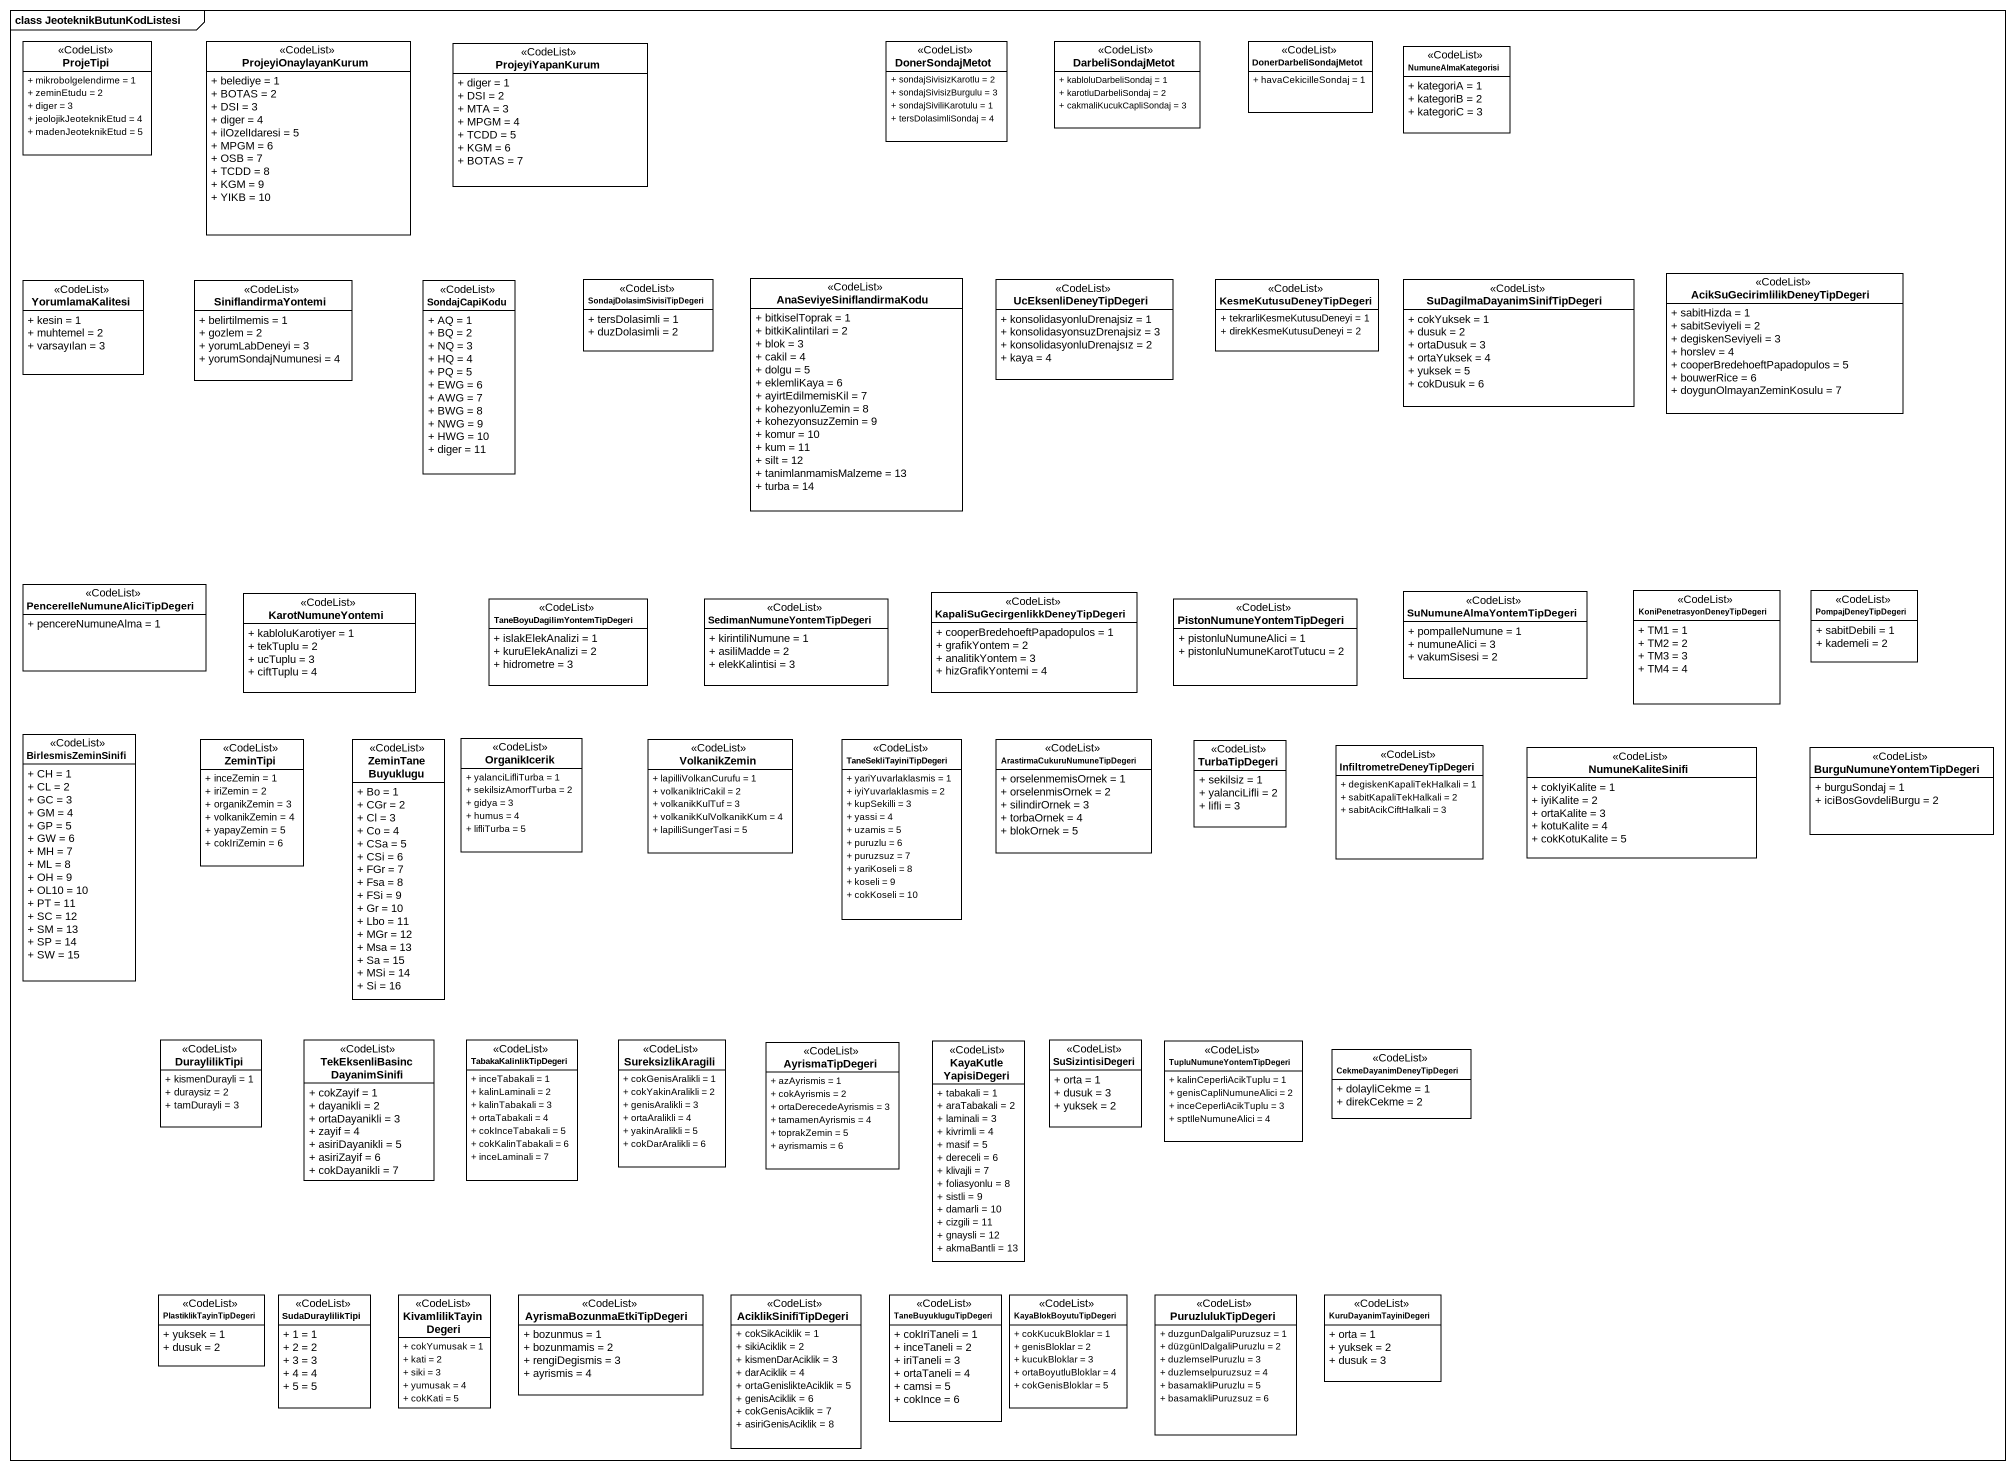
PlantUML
@startuml
mainframe class JeoteknikButunKodListesi
hide circle
hide empty members
skinparam classAttributeIconSize 0
class ProjeTipi <<CodeList>> {
  + mikrobolgelendirme = 1
  + zeminEtudu = 2
  + diger = 3
  + jeolojikJeoteknikEtud = 4
  + madenJeoteknikEtud = 5
}
class ProjeyiOnaylayanKurum <<CodeList>> {
  + belediye = 1
  + BOTAS = 2
  + DSI = 3
  + diger = 4
  + ilOzelIdaresi = 5
  + MPGM = 6
  + OSB = 7
  + TCDD = 8
  + KGM = 9
  + YIKB = 10
}
class ProjeyiYapanKurum <<CodeList>> {
  + diger = 1
  + DSI = 2
  + MTA = 3
  + MPGM = 4
  + TCDD = 5
  + KGM = 6
  + BOTAS = 7
}
class DonerSondajMetot <<CodeList>> {
  + sondajSivisizKarotlu = 2
  + sondajSivisizBurgulu = 3
  + sondajSiviliKarotulu = 1
  + tersDolasimliSondaj = 4
}
class DarbeliSondajMetot <<CodeList>> {
  + kabloluDarbeliSondaj = 1
  + karotluDarbeliSondaj = 2
  + cakmaliKucukCapliSondaj = 3
}
class DonerDarbeliSondajMetot <<CodeList>> {
  + havaCekiciIleSondaj = 1
}
class NumuneAlmaKategorisi <<CodeList>> {
  + kategoriA = 1
  + kategoriB = 2
  + kategoriC = 3
}
class YorumlamaKalitesi <<CodeList>> {
  + kesin = 1
  + muhtemel = 2
  + varsayılan = 3
}
class SiniflandirmaYontemi <<CodeList>> {
  + belirtilmemis = 1
  + gozlem = 2
  + yorumLabDeneyi = 3
  + yorumSondajNumunesi = 4
}
class SondajCapiKodu <<CodeList>> {
  + AQ = 1
  + BQ = 2
  + NQ = 3
  + HQ = 4
  + PQ = 5
  + EWG = 6
  + AWG = 7
  + BWG = 8
  + NWG = 9
  + HWG = 10
  + diger = 11
}
class SondajDolasimSivisiTipDegeri <<CodeList>> {
  + tersDolasimli = 1
  + duzDolasimli = 2
}
class AnaSeviyeSiniflandirmaKodu <<CodeList>> {
  + bitkiselToprak = 1
  + bitkiKalintilari = 2
  + blok = 3
  + cakil = 4
  + dolgu = 5
  + eklemliKaya = 6
  + ayirtEdilmemisKil = 7
  + kohezyonluZemin = 8
  + kohezyonsuzZemin = 9
  + komur = 10
  + kum = 11
  + silt = 12
  + tanimlanmamisMalzeme = 13
  + turba = 14
}
class UcEksenliDeneyTipDegeri <<CodeList>> {
  + konsolidasyonluDrenajsiz = 1
  + konsolidasyonsuzDrenajsiz = 3
  + konsolidasyonluDrenajsız = 2
  + kaya = 4
}
class KesmeKutusuDeneyTipDegeri <<CodeList>> {
  + tekrarliKesmeKutusuDeneyi = 1
  + direkKesmeKutusuDeneyi = 2
}
class "SuDagilmaDayanimSinifTipDegeri" as SuDagilmaDayanimSinifTipDege <<CodeList>> {
  + cokYuksek = 1
  + dusuk = 2
  + ortaDusuk = 3
  + ortaYuksek = 4
  + yuksek = 5
  + cokDusuk = 6
}
class "AcikSuGecirimlilikDeneyTipDegeri" as AcikSuGecirimlilikDeneyTipDe <<CodeList>> {
  + sabitHizda = 1
  + sabitSeviyeli = 2
  + degiskenSeviyeli = 3
  + horslev = 4
  + cooperBredehoeftPapadopulos = 5
  + bouwerRice = 6
  + doygunOlmayanZeminKosulu = 7
}
class "PencereIleNumuneAliciTipDegeri" as PencereIleNumuneAliciTipDege <<CodeList>> {
  + pencereNumuneAlma = 1
}
class KarotNumuneYontemi <<CodeList>> {
  + kabloluKarotiyer = 1
  + tekTuplu = 2
  + ucTuplu = 3
  + ciftTuplu = 4
}
class "TaneBoyuDagilimYontemTipDegeri" as TaneBoyuDagilimYontemTipDege <<CodeList>> {
  + islakElekAnalizi = 1
  + kuruElekAnalizi = 2
  + hidrometre = 3
}
class SedimanNumuneYontemTipDegeri <<CodeList>> {
  + kirintiliNumune = 1
  + asiliMadde = 2
  + elekKalintisi = 3
}
class "KapaliSuGecirgenlikkDeneyTipDegeri" as KapaliSuGecirgenlikkDeneyTip <<CodeList>> {
  + cooperBredehoeftPapadopulos = 1
  + grafikYontem = 2
  + analitikYontem = 3
  + hizGrafikYontemi = 4
}
class PistonNumuneYontemTipDegeri <<CodeList>> {
  + pistonluNumuneAlici = 1
  + pistonluNumuneKarotTutucu = 2
}
class SuNumuneAlmaYontemTipDegeri <<CodeList>> {
  + pompaIleNumune = 1
  + numuneAlici = 3
  + vakumSisesi = 2
}
class "KoniPenetrasyonDeneyTipDegeri" as KoniPenetrasyonDeneyTipDeger <<CodeList>> {
  + TM1 = 1
  + TM2 = 2
  + TM3 = 3
  + TM4 = 4
}
class PompajDeneyTipDegeri <<CodeList>> {
  + sabitDebili = 1
  + kademeli = 2
}
class BirlesmisZeminSinifi <<CodeList>> {
  + CH = 1
  + CL = 2
  + GC = 3
  + GM = 4
  + GP = 5
  + GW = 6
  + MH = 7
  + ML = 8
  + OH = 9
  + OL10 = 10
  + PT = 11
  + SC = 12
  + SM = 13
  + SP = 14
  + SW = 15
}
class ZeminTipi <<CodeList>> {
  + inceZemin = 1
  + iriZemin = 2
  + organikZemin = 3
  + volkanikZemin = 4
  + yapayZemin = 5
  + cokIriZemin = 6
}
class ZeminTaneBuyuklugu <<CodeList>> {
  + Bo = 1
  + CGr = 2
  + Cl = 3
  + Co = 4
  + CSa = 5
  + CSi = 6
  + FGr = 7
  + Fsa = 8
  + FSi = 9
  + Gr = 10
  + Lbo = 11
  + MGr = 12
  + Msa = 13
  + Sa = 15
  + MSi = 14
  + Si = 16
}
class OrganikIcerik <<CodeList>> {
  + yalanciLifliTurba = 1
  + sekilsizAmorfTurba = 2
  + gidya = 3
  + humus = 4
  + lifliTurba = 5
}
class VolkanikZemin <<CodeList>> {
  + lapilliVolkanCurufu = 1
  + volkanikIriCakil = 2
  + volkanikKulTuf = 3
  + volkanikKulVolkanikKum = 4
  + lapilliSungerTasi = 5
}
class TaneSekliTayiniTipDegeri <<CodeList>> {
  + yariYuvarlaklasmis = 1
  + iyiYuvarlaklasmis = 2
  + kupSekilli = 3
  + yassi = 4
  + uzamis = 5
  + puruzlu = 6
  + puruzsuz = 7
  + yariKoseli = 8
  + koseli = 9
  + cokKoseli = 10
}
class "ArastirmaCukuruNumuneTipDegeri" as ArastirmaCukuruNumuneTipDege <<CodeList>> {
  + orselenmemisOrnek = 1
  + orselenmisOrnek = 2
  + silindirOrnek = 3
  + torbaOrnek = 4
  + blokOrnek = 5
}
class TurbaTipDegeri <<CodeList>> {
  + sekilsiz = 1
  + yalanciLifli = 2
  + lifli = 3
}
class InfiltrometreDeneyTipDegeri <<CodeList>> {
  + degiskenKapaliTekHalkali = 1
  + sabitKapaliTekHalkali = 2
  + sabitAcikCiftHalkali = 3
}
class NumuneKaliteSinifi <<CodeList>> {
  + cokIyiKalite = 1
  + iyiKalite = 2
  + ortaKalite = 3
  + kotuKalite = 4
  + cokKotuKalite = 5
}
class BurguNumuneYontemTipDegeri <<CodeList>> {
  + burguSondaj = 1
  + iciBosGovdeliBurgu = 2
}
class DuraylilikTipi <<CodeList>> {
  + kismenDurayli = 1
  + duraysiz = 2
  + tamDurayli = 3
}
class "TekEksenliBasincDayanimSinifi" as TekEksenliBasincDayanimSinif <<CodeList>> {
  + cokZayif = 1
  + dayanikli = 2
  + ortaDayanikli = 3
  + zayif = 4
  + asiriDayanikli = 5
  + asiriZayif = 6
  + cokDayanikli = 7
}
class TabakaKalinlikTipDegeri <<CodeList>> {
  + inceTabakali = 1
  + kalinLaminali = 2
  + kalinTabakali = 3
  + ortaTabakali = 4
  + cokInceTabakali = 5
  + cokKalinTabakali = 6
  + inceLaminali = 7
}
class SureksizlikAragili <<CodeList>> {
  + cokGenisAralikli = 1
  + cokYakinAralikli = 2
  + genisAralikli = 3
  + ortaAralikli = 4
  + yakinAralikli = 5
  + cokDarAralikli = 6
}
class AyrismaTipDegeri <<CodeList>> {
  + azAyrismis = 1
  + cokAyrismis = 2
  + ortaDerecedeAyrismis = 3
  + tamamenAyrismis = 4
  + toprakZemin = 5
  + ayrismamis = 6
}
class KayaKutleYapisiDegeri <<CodeList>> {
  + tabakali = 1
  + araTabakali = 2
  + laminali = 3
  + kivrimli = 4
  + masif = 5
  + dereceli = 6
  + klivajli = 7
  + foliasyonlu = 8
  + sistli = 9
  + damarli = 10
  + cizgili = 11
  + gnaysli = 12
  + akmaBantli = 13
}
class SuSizintisiDegeri <<CodeList>> {
  + orta = 1
  + dusuk = 3
  + yuksek = 2
}
class TupluNumuneYontemTipDegeri <<CodeList>> {
  + kalinCeperliAcikTuplu = 1
  + genisCapliNumuneAlici = 2
  + inceCeperliAcikTuplu = 3
  + sptIleNumuneAlici = 4
}
class CekmeDayanimDeneyTipDegeri <<CodeList>> {
  + dolayliCekme = 1
  + direkCekme = 2
}
class PlastiklikTayinTipDegeri <<CodeList>> {
  + yuksek = 1
  + dusuk = 2
}
class SudaDuraylilikTipi <<CodeList>> {
  + 1 = 1
  + 2 = 2
  + 3 = 3
  + 4 = 4
  + 5 = 5
}
class KivamlilikTayinDegeri <<CodeList>> {
  + cokYumusak = 1
  + kati = 2
  + siki = 3
  + yumusak = 4
  + cokKati = 5
}
class AyrismaBozunmaEtkiTipDegeri <<CodeList>> {
  + bozunmus = 1
  + bozunmamis = 2
  + rengiDegismis = 3
  + ayrismis = 4
}
class AciklikSinifiTipDegeri <<CodeList>> {
  + cokSikAciklik = 1
  + sikiAciklik = 2
  + kismenDarAciklik = 3
  + darAciklik = 4
  + ortaGenislikteAciklik = 5
  + genisAciklik = 6
  + cokGenisAciklik = 7
  + asiriGenisAciklik = 8
}
class TaneBuyukluguTipDegeri <<CodeList>> {
  + cokIriTaneli = 1
  + inceTaneli = 2
  + iriTaneli = 3
  + ortaTaneli = 4
  + camsi = 5
  + cokInce = 6
}
class KayaBlokBoyutuTipDegeri <<CodeList>> {
  + cokKucukBloklar = 1
  + genisBloklar = 2
  + kucukBloklar = 3
  + ortaBoyutluBloklar = 4
  + cokGenisBloklar = 5
}
class PuruzlulukTipDegeri <<CodeList>> {
  + duzgunDalgaliPuruzsuz = 1
  + düzgünlDalgaliPuruzlu = 2
  + duzlemselPuruzlu = 3
  + duzlemselpuruzsuz = 4
  + basamakliPuruzlu = 5
  + basamakliPuruzsuz = 6
}
class KuruDayanimTayiniDegeri <<CodeList>> {
  + orta = 1
  + yuksek = 2
  + dusuk = 3
}
@enduml
